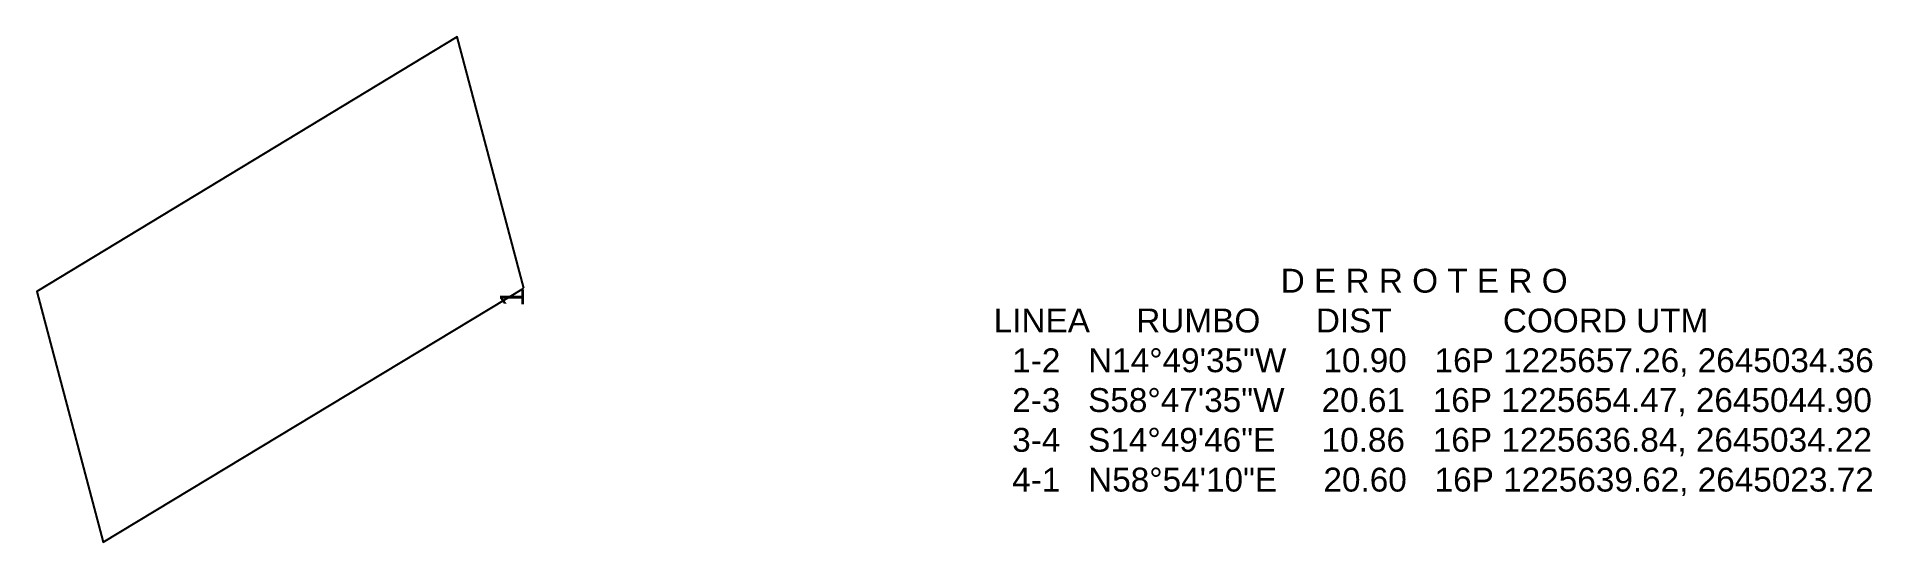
# Model space of a CAD drawing. Header units: millimetres. Extents: x 1225636.8 to 1225713.8, y 2645023.7 to 2645044.9.
import ezdxf
from ezdxf.enums import TextEntityAlignment as Align

# ---------------------------------------------------------------- set-up
doc = ezdxf.new("R2010")
doc.units = ezdxf.units.MM
doc.styles.get("Standard").update_dxf_attribs({"font": 'arial.ttf'})

msp = doc.modelspace()

# ---------------------------------------------------------------- linework, layer by layer
msp.add_lwpolyline([(1225657.26, 2645034.36), (1225654.47, 2645044.9), (1225636.84, 2645034.22), (1225639.62, 2645023.72)], close=True)

# ---------------------------------------------------------------- texts
msp.add_text('1', height=1, rotation=90).set_placement((1225656.26, 2645034.355), align=Align.TOP_RIGHT)
at = {"insert": (1225676.176, 2645035.179), "char_height": 1, "width": 37.85658, "attachment_point": 1}
msp.add_mtext('                                 D E R R O T E R O\\P  LINEA     RUMBO      DIST            COORD UTM\\P    1-2   N14°49\'35"W    10.90   16P 1225657.26, 2645034.36\\P    2-3   S58°47\'35"W    20.61   16P 1225654.47, 2645044.90\\P    3-4   S14°49\'46"E     10.86   16P 1225636.84, 2645034.22\\P    4-1   N58°54\'10"E     20.60   16P 1225639.62, 2645023.72', dxfattribs=at)

doc.saveas('drawing.dxf')
